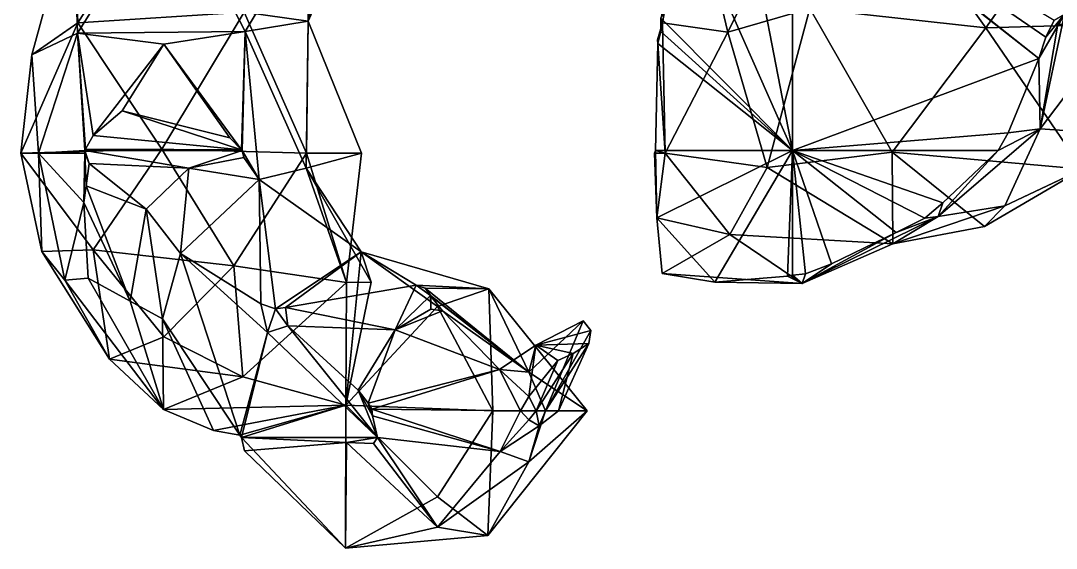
# Model space of a CAD drawing. Extents: x 290083 to 295691, y 4553739 to 4561622.
# Drawn here: x 291513.3 to 291656.4, y 4553738.6 to 4553811.5 of the extents above; entities that cross this region are included whole.
import ezdxf

# ---------------------------------------------------------------- set-up
doc = ezdxf.new("R2010")
doc.units = 0
doc.layers.add('Au_ppm_Pref_-_0_3', color=7, linetype='CONTINUOUS')

msp = doc.modelspace()

# ---------------------------------------------------------------- linework, layer by layer
at = {"layer": 'Au_ppm_Pref_-_0_3'}
for points in [[(291613.41, 4553827.58, 1849.85), (291620, 4553832.94, 1852.77), (291620, 4553793.54, 1840.87)], [(291620.19, 4553833.08, 1852.82), (291654.03, 4553806.22, 1846), (291620, 4553832.94, 1852.77)], [(291620, 4553793.54, 1840.87), (291620, 4553832.94, 1852.77), (291654.03, 4553806.22, 1846)], [(291620.19, 4553833.08, 1852.82), (291655, 4553809.17, 1847.1), (291654.03, 4553806.22, 1846)], [(291620.19, 4553833.08, 1852.82), (291656.14, 4553811.53, 1848.02), (291655, 4553809.17, 1847.1)], [(291533.97, 4553830.15, 1829.12), (291557.01, 4553831.13, 1829.39), (291544.34, 4553809.97, 1828.65)], [(291557.01, 4553831.13, 1829.39), (291553.06, 4553811.4, 1823.37), (291544.34, 4553809.97, 1828.65)], [(291557.01, 4553831.13, 1829.39), (291560.79, 4553828.8, 1823.37), (291553.06, 4553811.4, 1823.37)], [(291605.72, 4553832.26, 1841.47), (291601.81, 4553811.8, 1842.79), (291602, 4553811.18, 1841.89)], [(291611.06, 4553809.86, 1836.09), (291605.72, 4553832.26, 1841.47), (291602, 4553811.18, 1841.89)], [(291611.06, 4553809.86, 1836.09), (291620.7, 4553829.25, 1835.29), (291605.72, 4553832.26, 1841.47)], [(291533.97, 4553830.15, 1829.12), (291521.19, 4553809.74, 1828.98), (291520.61, 4553827.75, 1823.49)], [(291521.24, 4553811.18, 1817.7), (291532.92, 4553829.57, 1816.68), (291520.61, 4553827.75, 1823.49)], [(291533.97, 4553830.15, 1829.12), (291544.34, 4553809.97, 1828.65), (291521.19, 4553809.74, 1828.98)], [(291521.24, 4553811.18, 1817.7), (291544.21, 4553812.63, 1818), (291532.92, 4553829.57, 1816.68)], [(291553.27, 4553828.8, 1819.82), (291544.21, 4553812.63, 1818), (291553.06, 4553811.4, 1823.37)], [(291560.79, 4553828.8, 1823.37), (291553.27, 4553828.8, 1819.82), (291553.06, 4553811.4, 1823.37)], [(291622.38, 4553813.17, 1829.78), (291620.7, 4553829.25, 1835.29), (291611.06, 4553809.86, 1836.09)], [(291634.87, 4553827.09, 1828.3), (291646.69, 4553810.47, 1827.44), (291659.18, 4553828.15, 1828.3)], [(291659.18, 4553828.15, 1828.3), (291646.69, 4553810.47, 1827.44), (291664.29, 4553810.98, 1825.81)], [(291514.89, 4553806.73, 1823.37), (291520.61, 4553827.75, 1823.49), (291521.19, 4553809.74, 1828.98)], [(291521.24, 4553811.18, 1817.7), (291520.61, 4553827.75, 1823.49), (291514.89, 4553806.73, 1823.37)], [(291607.6, 4553821.59, 1846.89), (291613.41, 4553827.58, 1849.85), (291620, 4553793.54, 1840.87)], [(291646.69, 4553810.47, 1827.44), (291634.87, 4553827.09, 1828.3), (291622.38, 4553813.17, 1829.78)], [(291601.81, 4553811.8, 1842.79), (291607.6, 4553821.59, 1846.89), (291620, 4553793.54, 1840.87)], [(291544.21, 4553812.63, 1818), (291521.24, 4553811.18, 1817.7), (291532.85, 4553793.72, 1817.4)], [(291552.85, 4553793.16, 1820.02), (291544.21, 4553812.63, 1818), (291532.85, 4553793.72, 1817.4)], [(291552.85, 4553793.16, 1820.02), (291553.06, 4553811.4, 1823.37), (291544.21, 4553812.63, 1818)], [(291622.38, 4553813.17, 1829.78), (291611.06, 4553809.86, 1836.09), (291616.5, 4553791.2, 1833.93)], [(291622.38, 4553813.17, 1829.78), (291616.5, 4553791.2, 1833.93), (291633.76, 4553793.29, 1829.31)], [(291622.38, 4553813.17, 1829.78), (291633.76, 4553793.29, 1829.31), (291646.69, 4553810.47, 1827.44)], [(291655, 4553809.17, 1847.1), (291657.57, 4553812.35, 1847.25), (291654.03, 4553806.22, 1846)], [(291657.57, 4553812.35, 1847.25), (291654.22, 4553796.53, 1840.01), (291654.03, 4553806.22, 1846)], [(291656.65, 4553810.98, 1841.19), (291654.22, 4553796.53, 1840.01), (291657.57, 4553812.35, 1847.25)], [(291656.14, 4553811.53, 1848.02), (291657.57, 4553812.35, 1847.25), (291655, 4553809.17, 1847.1)], [(291514.89, 4553806.73, 1823.37), (291513.34, 4553793.16, 1822.04), (291521.24, 4553811.18, 1817.7)], [(291521.24, 4553811.18, 1817.7), (291513.34, 4553793.16, 1822.04), (291532.85, 4553793.72, 1817.4)], [(291553.06, 4553811.4, 1823.37), (291552.79, 4553791.07, 1828.94), (291544.34, 4553809.97, 1828.65)], [(291553.06, 4553811.4, 1823.37), (291560.44, 4553793.16, 1823.37), (291552.79, 4553791.07, 1828.94)], [(291552.85, 4553793.16, 1820.02), (291560.44, 4553793.16, 1823.37), (291553.06, 4553811.4, 1823.37)], [(291601.4, 4553808.3, 1841.65), (291602, 4553811.18, 1841.89), (291601.32, 4553808.83, 1841.8)], [(291601.32, 4553808.83, 1841.8), (291602, 4553811.18, 1841.89), (291601.8, 4553809.98, 1842.24)], [(291602.41, 4553793.16, 1838.21), (291602, 4553811.18, 1841.89), (291601.4, 4553808.3, 1841.65)], [(291601.8, 4553809.98, 1842.24), (291601.81, 4553811.8, 1842.79), (291620, 4553793.54, 1840.87)], [(291601.8, 4553809.98, 1842.24), (291602, 4553811.18, 1841.89), (291601.81, 4553811.8, 1842.79)], [(291611.06, 4553809.86, 1836.09), (291602, 4553811.18, 1841.89), (291602.41, 4553793.16, 1838.21)], [(291660.07, 4553790.96, 1828.68), (291664.29, 4553810.98, 1825.81), (291646.69, 4553810.47, 1827.44)], [(291656.65, 4553810.98, 1841.19), (291665.16, 4553810.98, 1838.1), (291654.22, 4553796.53, 1840.01)], [(291665.16, 4553810.98, 1838.1), (291669.6, 4553795.47, 1834.59), (291654.22, 4553796.53, 1840.01)], [(291514.89, 4553806.73, 1823.37), (291521.19, 4553809.74, 1828.98), (291515.78, 4553793.16, 1828.01)], [(291515.78, 4553793.16, 1828.01), (291521.19, 4553809.74, 1828.98), (291522.2, 4553793.54, 1832.59)], [(291544.34, 4553809.97, 1828.65), (291533.13, 4553808.24, 1834.34), (291521.19, 4553809.74, 1828.98)], [(291522.3, 4553793.72, 1832.63), (291521.19, 4553809.74, 1828.98), (291523.34, 4553795.58, 1833.06)], [(291522.2, 4553793.54, 1832.59), (291521.19, 4553809.74, 1828.98), (291522.3, 4553793.72, 1832.63)], [(291523.34, 4553795.58, 1833.06), (291521.19, 4553809.74, 1828.98), (291533.13, 4553808.24, 1834.34)], [(291533.13, 4553808.24, 1834.34), (291544.34, 4553809.97, 1828.65), (291543.83, 4553793.64, 1834.12)], [(291543.93, 4553793.54, 1834.1), (291543.83, 4553793.64, 1834.12), (291544.34, 4553809.97, 1828.65)], [(291546.3, 4553789.52, 1834.31), (291543.93, 4553793.54, 1834.1), (291544.34, 4553809.97, 1828.65)], [(291544.34, 4553809.97, 1828.65), (291552.79, 4553791.07, 1828.94), (291546.3, 4553789.52, 1834.31)], [(291601.8, 4553809.98, 1842.24), (291601.4, 4553808.3, 1841.65), (291601.32, 4553808.83, 1841.8)], [(291601.4, 4553808.3, 1841.65), (291601.8, 4553809.98, 1842.24), (291620, 4553793.54, 1840.87)], [(291611.06, 4553809.86, 1836.09), (291602.41, 4553793.16, 1838.21), (291616.5, 4553791.2, 1833.93)], [(291660.07, 4553790.96, 1828.68), (291646.69, 4553810.47, 1827.44), (291633.76, 4553793.29, 1829.31)], [(291523.34, 4553795.58, 1833.06), (291533.13, 4553808.24, 1834.34), (291527.36, 4553798.99, 1833.98)], [(291533.13, 4553808.24, 1834.34), (291542.24, 4553795.29, 1834.32), (291527.36, 4553798.99, 1833.98)], [(291543.83, 4553793.64, 1834.12), (291542.24, 4553795.29, 1834.32), (291533.13, 4553808.24, 1834.34)], [(291601.07, 4553793.54, 1839), (291601.4, 4553808.3, 1841.65), (291620, 4553793.54, 1840.87)], [(291602.41, 4553793.16, 1838.21), (291601.4, 4553808.3, 1841.65), (291601.07, 4553793.54, 1839)], [(291513.34, 4553793.16, 1822.04), (291514.89, 4553806.73, 1823.37), (291515.78, 4553793.16, 1828.01)], [(291654.03, 4553806.22, 1846), (291649.79, 4553795.97, 1842.74), (291620, 4553793.54, 1840.87)], [(291654.03, 4553806.22, 1846), (291654.22, 4553796.53, 1840.01), (291649.79, 4553795.97, 1842.74)], [(291527.36, 4553798.99, 1833.98), (291543.83, 4553793.64, 1834.12), (291523.34, 4553795.58, 1833.06)], [(291527.36, 4553798.99, 1833.98), (291542.24, 4553795.29, 1834.32), (291543.83, 4553793.64, 1834.12)], [(291543.83, 4553793.64, 1834.12), (291522.3, 4553793.72, 1832.63), (291523.34, 4553795.58, 1833.06)], [(291649.79, 4553795.97, 1842.74), (291648.41, 4553793.54, 1841.95), (291620, 4553793.54, 1840.87)], [(291654.22, 4553796.53, 1840.01), (291640.12, 4553784.4, 1841.19), (291648.41, 4553793.54, 1841.95)], [(291654.22, 4553796.53, 1840.01), (291649.31, 4553785.86, 1836.37), (291640.12, 4553784.4, 1841.19)], [(291654.22, 4553796.53, 1840.01), (291648.41, 4553793.54, 1841.95), (291649.79, 4553795.97, 1842.74)], [(291669.6, 4553795.47, 1834.59), (291649.31, 4553785.86, 1836.37), (291654.22, 4553796.53, 1840.01)], [(291669.6, 4553795.47, 1834.59), (291660.07, 4553790.96, 1828.68), (291649.31, 4553785.86, 1836.37)], [(291513.34, 4553793.16, 1822.04), (291523.33, 4553779.79, 1820.23), (291532.85, 4553793.72, 1817.4)], [(291516.26, 4553779.59, 1823.37), (291513.34, 4553793.16, 1822.04), (291515.78, 4553793.16, 1828.01)], [(291516.26, 4553779.59, 1823.37), (291523.33, 4553779.79, 1820.23), (291513.34, 4553793.16, 1822.04)], [(291515.78, 4553793.16, 1828.01), (291522.2, 4553793.54, 1832.59), (291522.21, 4553793.16, 1832.67)], [(291522.06, 4553786.35, 1832.09), (291515.78, 4553793.16, 1828.01), (291522.21, 4553793.16, 1832.67)], [(291519.45, 4553775.6, 1829.46), (291515.78, 4553793.16, 1828.01), (291522.06, 4553786.35, 1832.09)], [(291516.26, 4553779.59, 1823.37), (291515.78, 4553793.16, 1828.01), (291519.45, 4553775.6, 1829.46)], [(291522.38, 4553788.66, 1832.47), (291522.06, 4553786.35, 1832.09), (291522.21, 4553793.16, 1832.67)], [(291543.93, 4553793.54, 1834.1), (291522.2, 4553793.54, 1832.59), (291522.3, 4553793.72, 1832.63)], [(291522.21, 4553793.16, 1832.67), (291522.2, 4553793.54, 1832.59), (291522.79, 4553791.71, 1832.99)], [(291536.59, 4553791.09, 1834.07), (291522.79, 4553791.71, 1832.99), (291522.2, 4553793.54, 1832.59)], [(291536.59, 4553791.09, 1834.07), (291522.2, 4553793.54, 1832.59), (291543.93, 4553793.54, 1834.1)], [(291522.79, 4553791.71, 1832.99), (291522.38, 4553788.66, 1832.47), (291522.21, 4553793.16, 1832.67)], [(291543.93, 4553793.54, 1834.1), (291522.3, 4553793.72, 1832.63), (291543.83, 4553793.64, 1834.12)], [(291542.81, 4553777.57, 1819.55), (291532.85, 4553793.72, 1817.4), (291523.33, 4553779.79, 1820.23)], [(291552.85, 4553793.16, 1820.02), (291532.85, 4553793.72, 1817.4), (291542.81, 4553777.57, 1819.55)], [(291544.17, 4553792.56, 1834.31), (291536.59, 4553791.09, 1834.07), (291543.93, 4553793.54, 1834.1)], [(291544.17, 4553792.56, 1834.31), (291546.3, 4553789.52, 1834.31), (291536.59, 4553791.09, 1834.07)], [(291552.85, 4553793.16, 1820.02), (291542.81, 4553777.57, 1819.55), (291558.34, 4553775.29, 1823.39)], [(291546.3, 4553789.52, 1834.31), (291544.17, 4553792.56, 1834.31), (291543.93, 4553793.54, 1834.1)], [(291552.79, 4553791.07, 1828.94), (291560.44, 4553793.16, 1823.37), (291558.34, 4553775.29, 1823.39)], [(291552.85, 4553793.16, 1820.02), (291558.34, 4553775.29, 1823.39), (291560.44, 4553793.16, 1823.37)], [(291601.26, 4553784.22, 1839.72), (291600.91, 4553793.16, 1839.01), (291601.07, 4553793.54, 1839)], [(291600.91, 4553793.16, 1839.01), (291602.41, 4553793.16, 1838.21), (291601.07, 4553793.54, 1839)], [(291602.41, 4553793.16, 1838.21), (291600.91, 4553793.16, 1839.01), (291601.26, 4553784.22, 1839.72)], [(291601.26, 4553784.22, 1839.72), (291601.07, 4553793.54, 1839), (291620, 4553793.54, 1840.87)], [(291609.27, 4553775.33, 1841.18), (291601.26, 4553784.22, 1839.72), (291620, 4553793.54, 1840.87)], [(291611.33, 4553781.9, 1836.21), (291602.41, 4553793.16, 1838.21), (291601.26, 4553784.22, 1839.72)], [(291611.33, 4553781.9, 1836.21), (291616.5, 4553791.2, 1833.93), (291602.41, 4553793.16, 1838.21)], [(291620, 4553793.54, 1840.87), (291619.31, 4553776.14, 1842.11), (291609.27, 4553775.33, 1841.18)], [(291633.83, 4553780.63, 1835.7), (291633.76, 4553793.29, 1829.31), (291616.5, 4553791.2, 1833.93)], [(291620, 4553793.54, 1840.87), (291620, 4553776.28, 1842.17), (291619.31, 4553776.14, 1842.11)], [(291620, 4553793.54, 1840.87), (291634.3, 4553782.19, 1842.11), (291625.36, 4553777.86, 1842.19)], [(291620, 4553793.54, 1840.87), (291625.36, 4553777.86, 1842.19), (291621.76, 4553776.5, 1842.2)], [(291620, 4553776.28, 1842.17), (291620, 4553793.54, 1840.87), (291621.76, 4553776.5, 1842.2)], [(291620, 4553793.54, 1840.87), (291638.28, 4553784.16, 1842.14), (291634.3, 4553782.19, 1842.11)], [(291620, 4553793.54, 1840.87), (291648.41, 4553793.54, 1841.95), (291640.75, 4553786.28, 1842.1)], [(291620, 4553793.54, 1840.87), (291640.75, 4553786.28, 1842.1), (291638.28, 4553784.16, 1842.14)], [(291660.07, 4553790.96, 1828.68), (291633.76, 4553793.29, 1829.31), (291646.52, 4553783.02, 1831.87)], [(291646.52, 4553783.02, 1831.87), (291633.76, 4553793.29, 1829.31), (291633.83, 4553780.63, 1835.7)], [(291640.75, 4553786.28, 1842.1), (291648.41, 4553793.54, 1841.95), (291640.12, 4553784.4, 1841.19)], [(291522.38, 4553788.66, 1832.47), (291522.79, 4553791.71, 1832.99), (291530.66, 4553785.4, 1834.75)], [(291530.66, 4553785.4, 1834.75), (291522.79, 4553791.71, 1832.99), (291536.59, 4553791.09, 1834.07)], [(291530.66, 4553785.4, 1834.75), (291536.59, 4553791.09, 1834.07), (291535.43, 4553779.28, 1835.54)], [(291536.59, 4553791.09, 1834.07), (291546.3, 4553789.52, 1834.31), (291535.43, 4553779.28, 1835.54)], [(291552.79, 4553791.07, 1828.94), (291560.4, 4553779.51, 1834.32), (291546.3, 4553789.52, 1834.31)], [(291552.79, 4553791.07, 1828.94), (291561.77, 4553775.34, 1829.31), (291560.4, 4553779.51, 1834.32)], [(291552.79, 4553791.07, 1828.94), (291558.34, 4553775.29, 1823.39), (291561.77, 4553775.34, 1829.31)], [(291611.33, 4553781.9, 1836.21), (291633.83, 4553780.63, 1835.7), (291616.5, 4553791.2, 1833.93)], [(291649.31, 4553785.86, 1836.37), (291660.07, 4553790.96, 1828.68), (291646.52, 4553783.02, 1831.87)], [(291535.43, 4553779.28, 1835.54), (291546.3, 4553789.52, 1834.31), (291546.5, 4553772.33, 1838.26)], [(291546.3, 4553789.52, 1834.31), (291548.56, 4553771.66, 1838.63), (291546.5, 4553772.33, 1838.26)], [(291546.3, 4553789.52, 1834.31), (291560.4, 4553779.51, 1834.32), (291548.56, 4553771.66, 1838.63)], [(291528.48, 4553772.69, 1832.47), (291522.06, 4553786.35, 1832.09), (291522.38, 4553788.66, 1832.47)], [(291530.66, 4553785.4, 1834.75), (291528.48, 4553772.69, 1832.47), (291522.38, 4553788.66, 1832.47)], [(291519.45, 4553775.6, 1829.46), (291522.06, 4553786.35, 1832.09), (291522.64, 4553775.89, 1830.98)], [(291522.64, 4553775.89, 1830.98), (291522.06, 4553786.35, 1832.09), (291528.48, 4553772.69, 1832.47)], [(291532.91, 4553770.27, 1833.61), (291528.48, 4553772.69, 1832.47), (291530.66, 4553785.4, 1834.75)], [(291535.43, 4553779.28, 1835.54), (291532.91, 4553770.27, 1833.61), (291530.66, 4553785.4, 1834.75)], [(291640.12, 4553784.4, 1841.19), (291649.31, 4553785.86, 1836.37), (291633.83, 4553780.63, 1835.7)], [(291633.83, 4553780.63, 1835.7), (291649.31, 4553785.86, 1836.37), (291646.52, 4553783.02, 1831.87)], [(291640.12, 4553784.4, 1841.19), (291638.28, 4553784.16, 1842.14), (291640.75, 4553786.28, 1842.1)], [(291601.26, 4553784.22, 1839.72), (291609.27, 4553775.33, 1841.18), (291601.98, 4553776.52, 1840.37)], [(291601.98, 4553776.52, 1840.37), (291611.33, 4553781.9, 1836.21), (291601.26, 4553784.22, 1839.72)], [(291640.12, 4553784.4, 1841.19), (291621.32, 4553775.16, 1841.16), (291634.3, 4553782.19, 1842.11)], [(291633.83, 4553780.63, 1835.7), (291621.32, 4553775.16, 1841.16), (291640.12, 4553784.4, 1841.19)], [(291640.12, 4553784.4, 1841.19), (291634.3, 4553782.19, 1842.11), (291638.28, 4553784.16, 1842.14)], [(291621.32, 4553775.16, 1841.16), (291611.33, 4553781.9, 1836.21), (291601.98, 4553776.52, 1840.37)], [(291633.83, 4553780.63, 1835.7), (291611.33, 4553781.9, 1836.21), (291621.32, 4553775.16, 1841.16)], [(291634.3, 4553782.19, 1842.11), (291621.32, 4553775.16, 1841.16), (291625.36, 4553777.86, 1842.19)], [(291523.33, 4553779.79, 1820.23), (291516.26, 4553779.59, 1823.37), (291525.6, 4553764.69, 1823.37)], [(291525.6, 4553764.69, 1823.37), (291516.26, 4553779.59, 1823.37), (291519.45, 4553775.6, 1829.46)], [(291542.81, 4553777.57, 1819.55), (291523.33, 4553779.79, 1820.23), (291533.13, 4553767.76, 1820.84)], [(291523.33, 4553779.79, 1820.23), (291525.6, 4553764.69, 1823.37), (291533.13, 4553767.76, 1820.84)], [(291549.92, 4553771.85, 1838.71), (291548.56, 4553771.66, 1838.63), (291560.4, 4553779.51, 1834.32)], [(291549.92, 4553771.85, 1838.71), (291560.4, 4553779.51, 1834.32), (291567.96, 4553774.91, 1839.37)], [(291558.25, 4553758.34, 1829.15), (291570.93, 4553771.99, 1830.43), (291560.4, 4553779.51, 1834.32)], [(291558.25, 4553758.34, 1829.15), (291560.4, 4553779.51, 1834.32), (291561.77, 4553775.34, 1829.31)], [(291567.96, 4553774.91, 1839.37), (291560.4, 4553779.51, 1834.32), (291578.03, 4553774.42, 1835.25)], [(291560.4, 4553779.51, 1834.32), (291570.93, 4553771.99, 1830.43), (291578.03, 4553774.42, 1835.25)], [(291543.62, 4553754.19, 1835.08), (291532.91, 4553770.27, 1833.61), (291535.43, 4553779.28, 1835.54)], [(291547.42, 4553768.36, 1838.06), (291535.43, 4553779.28, 1835.54), (291546.5, 4553772.33, 1838.26)], [(291547.42, 4553768.36, 1838.06), (291543.62, 4553754.19, 1835.08), (291535.43, 4553779.28, 1835.54)], [(291542.81, 4553777.57, 1819.55), (291533.13, 4553767.76, 1820.84), (291544.01, 4553762.25, 1824.14)], [(291542.81, 4553777.57, 1819.55), (291544.01, 4553762.25, 1824.14), (291558.34, 4553775.29, 1823.39)], [(291621.32, 4553775.16, 1841.16), (291621.76, 4553776.5, 1842.2), (291625.36, 4553777.86, 1842.19)], [(291533.09, 4553757.74, 1829.35), (291519.45, 4553775.6, 1829.46), (291522.64, 4553775.89, 1830.98)], [(291533.09, 4553757.74, 1829.35), (291525.6, 4553764.69, 1823.37), (291519.45, 4553775.6, 1829.46)], [(291533.09, 4553757.74, 1829.35), (291522.64, 4553775.89, 1830.98), (291528.48, 4553772.69, 1832.47)], [(291558.25, 4553758.34, 1829.15), (291558.34, 4553775.29, 1823.39), (291544.01, 4553762.25, 1824.14)], [(291558.25, 4553758.34, 1829.15), (291561.77, 4553775.34, 1829.31), (291558.34, 4553775.29, 1823.39)], [(291609.27, 4553775.33, 1841.18), (291621.32, 4553775.16, 1841.16), (291601.98, 4553776.52, 1840.37)], [(291619.31, 4553776.14, 1842.11), (291621.32, 4553775.16, 1841.16), (291609.27, 4553775.33, 1841.18)], [(291621.32, 4553775.16, 1841.16), (291619.31, 4553776.14, 1842.11), (291620, 4553776.28, 1842.17)], [(291621.32, 4553775.16, 1841.16), (291620, 4553776.28, 1842.17), (291621.76, 4553776.5, 1842.2)], [(291549.92, 4553771.85, 1838.71), (291567.96, 4553774.91, 1839.37), (291565.1, 4553768.73, 1840.37)], [(291567.96, 4553774.91, 1839.37), (291569.95, 4553773.47, 1839.79), (291565.1, 4553768.73, 1840.37)], [(291567.96, 4553774.91, 1839.37), (291569.22, 4553774.49, 1839.54), (291569.95, 4553773.47, 1839.79)], [(291569.22, 4553774.49, 1839.54), (291567.96, 4553774.91, 1839.37), (291578.03, 4553774.42, 1835.25)], [(291569.95, 4553773.47, 1839.79), (291569.22, 4553774.49, 1839.54), (291583.53, 4553762.91, 1839.4)], [(291569.22, 4553774.49, 1839.54), (291578.03, 4553774.42, 1835.25), (291583.53, 4553762.91, 1839.4)], [(291570.93, 4553771.99, 1830.43), (291578.56, 4553757.53, 1831.65), (291578.03, 4553774.42, 1835.25)], [(291591.6, 4553757.53, 1835.25), (291583.53, 4553762.91, 1839.4), (291578.03, 4553774.42, 1835.25)], [(291591.6, 4553757.53, 1835.25), (291578.03, 4553774.42, 1835.25), (291578.56, 4553757.53, 1831.65)], [(291533.09, 4553757.74, 1829.35), (291528.48, 4553772.69, 1832.47), (291532.91, 4553770.27, 1833.61)], [(291548.56, 4553771.66, 1838.63), (291547.42, 4553768.36, 1838.06), (291546.5, 4553772.33, 1838.26)], [(291569.95, 4553773.47, 1839.79), (291570, 4553771.61, 1840.15), (291565.1, 4553768.73, 1840.37)], [(291569.95, 4553773.47, 1839.79), (291570, 4553773.4, 1839.81), (291570, 4553771.61, 1840.15)], [(291583.53, 4553762.91, 1839.4), (291570, 4553773.4, 1839.81), (291569.95, 4553773.47, 1839.79)], [(291570, 4553773.4, 1839.81), (291571.63, 4553771.39, 1840.2), (291570, 4553771.61, 1840.15)], [(291583.53, 4553762.91, 1839.4), (291571.63, 4553771.39, 1840.2), (291570, 4553773.4, 1839.81)], [(291550.24, 4553769.31, 1839.1), (291547.42, 4553768.36, 1838.06), (291548.56, 4553771.66, 1838.63)], [(291550.24, 4553769.31, 1839.1), (291548.56, 4553771.66, 1838.63), (291549.92, 4553771.85, 1838.71)], [(291549.92, 4553771.85, 1838.71), (291565.1, 4553768.73, 1840.37), (291550.24, 4553769.31, 1839.1)], [(291558.25, 4553758.34, 1829.15), (291578.56, 4553757.53, 1831.65), (291570.93, 4553771.99, 1830.43)], [(291571.63, 4553771.39, 1840.2), (291565.1, 4553768.73, 1840.37), (291570, 4553771.61, 1840.15)], [(291571.63, 4553771.39, 1840.2), (291579.48, 4553763.25, 1841.19), (291565.1, 4553768.73, 1840.37)], [(291579.48, 4553763.25, 1841.19), (291571.63, 4553771.39, 1840.2), (291583.53, 4553762.91, 1839.4)], [(291539.98, 4553754.84, 1833.99), (291532.91, 4553770.27, 1833.61), (291543.62, 4553754.19, 1835.08)], [(291539.98, 4553754.84, 1833.99), (291533.09, 4553757.74, 1829.35), (291532.91, 4553770.27, 1833.61)], [(291584.53, 4553766.64, 1841.19), (291583.53, 4553762.91, 1839.4), (291591.05, 4553769.99, 1840.58)], [(291591.05, 4553769.99, 1840.58), (291583.53, 4553762.91, 1839.4), (291585.87, 4553757.53, 1840.09)], [(291584.53, 4553766.64, 1841.19), (291591.05, 4553769.99, 1840.58), (291592.11, 4553768.63, 1840.85)], [(291591.05, 4553769.99, 1840.58), (291585.87, 4553757.53, 1840.09), (291592.11, 4553768.63, 1840.85)], [(291547.42, 4553768.36, 1838.06), (291543.85, 4553753.86, 1835.12), (291543.62, 4553754.19, 1835.08)], [(291562.65, 4553753.86, 1841.2), (291543.85, 4553753.86, 1835.12), (291547.42, 4553768.36, 1838.06)], [(291562.65, 4553753.86, 1841.2), (291547.42, 4553768.36, 1838.06), (291550.24, 4553769.31, 1839.1)], [(291562.65, 4553753.86, 1841.2), (291550.24, 4553769.31, 1839.1), (291559.98, 4553760.4, 1841.15)], [(291559.98, 4553760.4, 1841.15), (291550.24, 4553769.31, 1839.1), (291565.1, 4553768.73, 1840.37)], [(291565.1, 4553768.73, 1840.37), (291561.33, 4553758.6, 1841.36), (291559.98, 4553760.4, 1841.15)], [(291579.48, 4553763.25, 1841.19), (291561.33, 4553758.6, 1841.36), (291565.1, 4553768.73, 1840.37)], [(291591.86, 4553766.86, 1841.19), (291584.53, 4553766.64, 1841.19), (291592.11, 4553768.63, 1840.85)], [(291591.86, 4553766.86, 1841.19), (291592.11, 4553768.63, 1840.85), (291585.87, 4553757.53, 1840.09)], [(291525.6, 4553764.69, 1823.37), (291544.01, 4553762.25, 1824.14), (291533.13, 4553767.76, 1820.84)], [(291584.53, 4553766.64, 1841.19), (291579.48, 4553763.25, 1841.19), (291583.53, 4553762.91, 1839.4)], [(291579.48, 4553763.25, 1841.19), (291584.53, 4553766.64, 1841.19), (291583.53, 4553759.51, 1841.85)], [(291587.57, 4553764.52, 1841.62), (291583.53, 4553759.51, 1841.85), (291584.53, 4553766.64, 1841.19)], [(291589.69, 4553765.49, 1841.44), (291584.53, 4553766.64, 1841.19), (291591.86, 4553766.86, 1841.19)], [(291587.57, 4553764.52, 1841.62), (291584.53, 4553766.64, 1841.19), (291589.69, 4553765.49, 1841.44)], [(291591.86, 4553766.86, 1841.19), (291585.87, 4553757.53, 1840.09), (291587.65, 4553757.53, 1841.19)], [(291591.86, 4553766.86, 1841.19), (291587.65, 4553757.53, 1841.19), (291589.69, 4553765.49, 1841.44)], [(291587.57, 4553764.52, 1841.62), (291589.69, 4553765.49, 1841.44), (291584.58, 4553757.53, 1841.69)], [(291589.69, 4553765.49, 1841.44), (291587.65, 4553757.53, 1841.19), (291584.58, 4553757.53, 1841.69)], [(291544.01, 4553762.25, 1824.14), (291525.6, 4553764.69, 1823.37), (291533.09, 4553757.74, 1829.35)], [(291583.53, 4553759.51, 1841.85), (291587.57, 4553764.52, 1841.62), (291584.58, 4553757.53, 1841.69)], [(291579.48, 4553763.25, 1841.19), (291561.86, 4553757.8, 1841.43), (291561.33, 4553758.6, 1841.36)], [(291582.42, 4553757.53, 1841.71), (291561.86, 4553757.8, 1841.43), (291579.48, 4553763.25, 1841.19)], [(291579.48, 4553763.25, 1841.19), (291583.53, 4553759.51, 1841.85), (291582.42, 4553757.53, 1841.71)], [(291591.6, 4553757.53, 1835.25), (291585.87, 4553757.53, 1840.09), (291583.53, 4553762.91, 1839.4)], [(291558.25, 4553758.34, 1829.15), (291544.01, 4553762.25, 1824.14), (291533.09, 4553757.74, 1829.35)], [(291561.97, 4553756.86, 1841.35), (291559.98, 4553760.4, 1841.15), (291561.33, 4553758.6, 1841.36)], [(291562.65, 4553753.86, 1841.2), (291559.98, 4553760.4, 1841.15), (291561.97, 4553756.86, 1841.35)], [(291584.58, 4553757.53, 1841.69), (291582.42, 4553757.53, 1841.71), (291583.53, 4553759.51, 1841.85)], [(291558.25, 4553758.34, 1829.15), (291533.09, 4553757.74, 1829.35), (291539.98, 4553754.84, 1833.99)], [(291558.25, 4553758.34, 1829.15), (291539.98, 4553754.84, 1833.99), (291543.62, 4553754.19, 1835.08)], [(291558.25, 4553758.34, 1829.15), (291543.62, 4553754.19, 1835.08), (291543.85, 4553753.86, 1835.12)], [(291558.25, 4553758.34, 1829.15), (291543.85, 4553753.86, 1835.12), (291558.23, 4553738.56, 1835.43)], [(291558.25, 4553758.34, 1829.15), (291558.23, 4553738.56, 1835.43), (291570.93, 4553745.66, 1831.3)], [(291558.25, 4553758.34, 1829.15), (291570.93, 4553745.66, 1831.3), (291578.56, 4553757.53, 1831.65)], [(291561.97, 4553756.86, 1841.35), (291561.33, 4553758.6, 1841.36), (291561.86, 4553757.8, 1841.43)], [(291579.58, 4553751.95, 1841.19), (291561.97, 4553756.86, 1841.35), (291561.86, 4553757.8, 1841.43)], [(291579.58, 4553751.95, 1841.19), (291561.86, 4553757.8, 1841.43), (291582.42, 4553757.53, 1841.71)], [(291579.58, 4553751.95, 1841.19), (291562.65, 4553753.86, 1841.2), (291561.97, 4553756.86, 1841.35)], [(291577.88, 4553740.34, 1835.25), (291578.56, 4553757.53, 1831.65), (291570.93, 4553745.66, 1831.3)], [(291591.6, 4553757.53, 1835.25), (291577.88, 4553740.34, 1835.25), (291583.53, 4553750.51, 1838.85)], [(291577.88, 4553740.34, 1835.25), (291591.6, 4553757.53, 1835.25), (291578.56, 4553757.53, 1831.65)], [(291579.58, 4553751.95, 1841.19), (291582.42, 4553757.53, 1841.71), (291583.53, 4553756.3, 1841.6)], [(291583.53, 4553756.3, 1841.6), (291582.42, 4553757.53, 1841.71), (291584.58, 4553757.53, 1841.69)], [(291591.6, 4553757.53, 1835.25), (291583.53, 4553750.51, 1838.85), (291585.87, 4553757.53, 1840.09)], [(291583.53, 4553750.51, 1838.85), (291584.99, 4553755.46, 1841.19), (291585.87, 4553757.53, 1840.09)], [(291584.99, 4553755.46, 1841.19), (291583.53, 4553756.3, 1841.6), (291584.58, 4553757.53, 1841.69)], [(291587.65, 4553757.53, 1841.19), (291584.99, 4553755.46, 1841.19), (291584.58, 4553757.53, 1841.69)], [(291585.87, 4553757.53, 1840.09), (291584.99, 4553755.46, 1841.19), (291587.65, 4553757.53, 1841.19)], [(291579.58, 4553751.95, 1841.19), (291583.53, 4553756.3, 1841.6), (291584.99, 4553755.46, 1841.19)], [(291583.53, 4553750.51, 1838.85), (291579.58, 4553751.95, 1841.19), (291584.99, 4553755.46, 1841.19)], [(291544.27, 4553752.01, 1835.57), (291543.85, 4553753.86, 1835.12), (291558.37, 4553753.16, 1839.94)], [(291558.37, 4553753.16, 1839.94), (291543.85, 4553753.86, 1835.12), (291562.65, 4553753.86, 1841.2)], [(291543.85, 4553753.86, 1835.12), (291544.27, 4553752.01, 1835.57), (291558.23, 4553738.56, 1835.43)], [(291562.08, 4553753.05, 1841.16), (291558.37, 4553753.16, 1839.94), (291562.65, 4553753.86, 1841.2)], [(291562.08, 4553753.05, 1841.16), (291562.65, 4553753.86, 1841.2), (291570.93, 4553741.47, 1840.6)], [(291562.65, 4553753.86, 1841.2), (291579.58, 4553751.95, 1841.19), (291570.93, 4553741.47, 1840.6)], [(291558.23, 4553738.56, 1835.43), (291544.27, 4553752.01, 1835.57), (291558.37, 4553753.16, 1839.94)], [(291558.23, 4553738.56, 1835.43), (291558.37, 4553753.16, 1839.94), (291570.93, 4553741.47, 1840.6)], [(291558.37, 4553753.16, 1839.94), (291562.08, 4553753.05, 1841.16), (291570.93, 4553741.47, 1840.6)], [(291570.93, 4553741.47, 1840.6), (291579.58, 4553751.95, 1841.19), (291583.53, 4553750.51, 1838.85)], [(291570.93, 4553741.47, 1840.6), (291583.53, 4553750.51, 1838.85), (291577.88, 4553740.34, 1835.25)], [(291570.93, 4553745.66, 1831.3), (291558.23, 4553738.56, 1835.43), (291577.88, 4553740.34, 1835.25)], [(291577.88, 4553740.34, 1835.25), (291558.23, 4553738.56, 1835.43), (291570.93, 4553741.47, 1840.6)]]:
    msp.add_3dface(points, dxfattribs=at)

doc.saveas('drawing.dxf')
